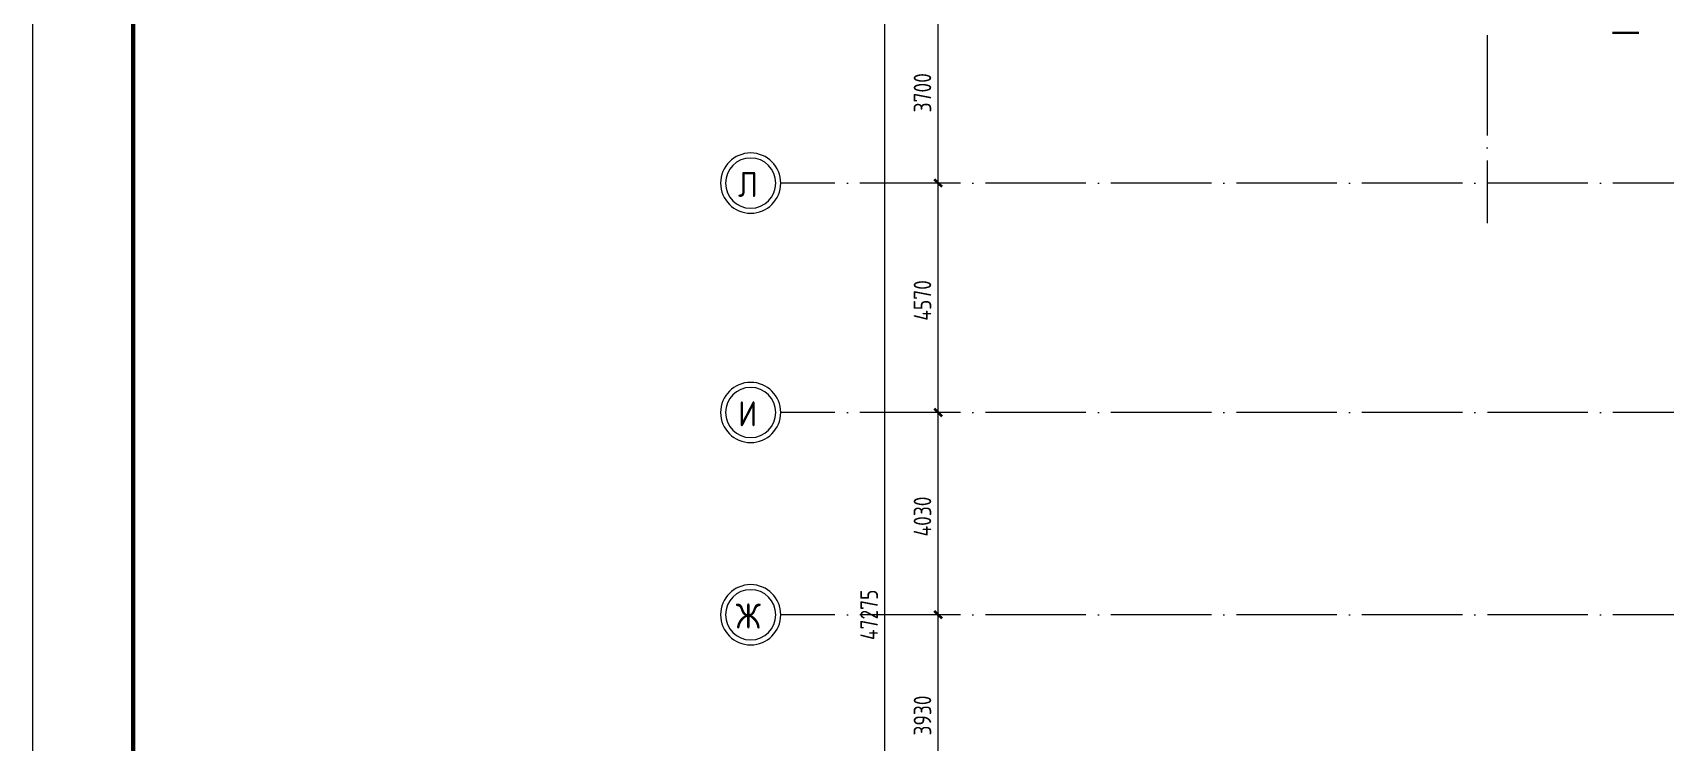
# Model space of a CAD drawing. Header units: millimetres. Extents: x -259793 to 503324, y -44556 to 93494.
# Drawn here: x -87434 to -54908, y -766 to 13374 of the extents above; entities that cross this region are included whole.
import ezdxf

# ---------------------------------------------------------------- set-up
doc = ezdxf.new("R2010")
doc.units = ezdxf.units.MM
doc.linetypes.add('ADSK_Линия сетки', pattern=[25, 20, -2.5, 0, -2.5])
for name, color, linetype, lineweight in [('Оси', 252, 'Continuous', 9), ('ОФ_рамка', 8, 'Continuous', 60), ('Размеры', 7, 'Continuous', 9), ('Стены наружные', 7, 'Continuous', 18)]:
    doc.layers.add(name, color=color, linetype=linetype, lineweight=lineweight)
doc.styles.add('GOST Common_2', font='', dxfattribs={"width": 0.9, "height": 250})
doc.styles.add('GOST Common_4', font='', dxfattribs={"height": 7})
doc.styles.get('GOST Common_2').set_extended_font_data('GOST type B')
doc.styles.get('GOST Common_4').set_extended_font_data('GOST 2.304 type A')

# ---------------------------------------------------------------- blocks, each defined once
blk = doc.blocks.new('А0')
at = {"layer": 'ОФ_рамка', "color": 0, "linetype": 'Continuous', "lineweight": 5, "ltscale": 100}
blk.add_lwpolyline([(222168, -309617), (222168, -393717)], dxfattribs=at)
at = {"layer": 'ОФ_рамка', "color": 0, "linetype": 'Continuous', "ltscale": 100}
blk.add_lwpolyline([(224168, -310117), (224168, -393217)], dxfattribs=at)
blk = doc.blocks.new('1 этаж')
at = {"layer": 'Оси', "color": 251, "linetype": 'ADSK_Линия сетки', "ltscale": 100, "true_color": 0x636466}
for p, q in [((-58456, 32207), (-58456, 10956)), ((-26448, 11756), (-72528, 11756)), ((-26448, 7186), (-72528, 7186)), ((-26448, 3156), (-72528, 3156))]:
    blk.add_line(p, q, dxfattribs=at)
at = {"layer": 'Оси', "color": 251, "lineweight": 20, "true_color": 0x636466}
for centre, radius, start, end in [((-73128, 11756), 600, 90, 270), ((-73128, 11756), 500, 90, 270), ((-73128, 11756), 600, 270, 90), ((-73128, 11756), 500, 270, 90), ((-73128, 7186), 600, 90, 270), ((-73128, 7186), 500, 90, 270), ((-73128, 7186), 600, 270, 90), ((-73128, 7186), 500, 270, 90), ((-73128, 3156), 600, 90, 270), ((-73128, 3156), 500, 90, 270), ((-73128, 3156), 600, 270, 90), ((-73128, 3156), 500, 270, 90)]:
    blk.add_arc(centre, radius, start, end, dxfattribs=at)
at = {"layer": 'Размеры', "color": 251, "lineweight": 20, "true_color": 0x636466}
for p, q in [((-70455, -20314), (-70455, 27006)), ((-69393, 11756), (-69393, 15456)), ((-69393, 11756), (-69543, 11756)), ((-69393, 11756), (-69543, 11756)), ((-69393, 7186), (-69393, 11756)), ((-69393, 11756), (-69343, 11756)), ((-69393, 11756), (-69343, 11756)), ((-69393, 7186), (-69543, 7186)), ((-69393, 7186), (-69543, 7186)), ((-69393, 3156), (-69393, 7186)), ((-69393, 7186), (-69343, 7186)), ((-69393, 7186), (-69343, 7186)), ((-69393, 3156), (-69543, 3156)), ((-69393, 3156), (-69543, 3156)), ((-69393, -774), (-69393, 3156)), ((-69393, 3156), (-69343, 3156)), ((-69393, 3156), (-69343, 3156))]:
    blk.add_line(p, q, dxfattribs=at)
at = {"layer": 'Размеры', "color": 251, "lineweight": 40, "true_color": 0x636466}
for p, q in [((-69393, 11756), (-69464, 11827)), ((-69393, 11756), (-69464, 11827)), ((-69393, 11756), (-69322, 11686)), ((-69393, 11756), (-69322, 11686)), ((-69393, 7186), (-69464, 7257)), ((-69393, 7186), (-69464, 7257)), ((-69393, 7186), (-69322, 7116)), ((-69393, 7186), (-69322, 7116)), ((-69393, 3156), (-69464, 3227)), ((-69393, 3156), (-69464, 3227)), ((-69393, 3156), (-69322, 3086)), ((-69393, 3156), (-69322, 3086))]:
    blk.add_line(p, q, dxfattribs=at)
at = {"layer": 'Стены наружные', "color": 251, "lineweight": 30, "true_color": 0x636466}
for p, q in [((-55431, 14753), (-55956, 14753)), ((-55956, 14753), (-55956, 14748)), ((-55956, 14748), (-55431, 14748)), ((-55431, 14748), (-55431, 14753))]:
    blk.add_line(p, q, dxfattribs=at)
at = {"layer": 'Стены наружные', "color": 251, "linetype": 'Continuous', "lineweight": 9, "true_color": 0x636466}
for p, q in [((-55884, 14748), (-55886, 14753)), ((-55863, 14753), (-55866, 14748))]:
    blk.add_line(p, q, dxfattribs=at)
at = {"layer": 'Оси', "color": 251, "true_color": 0x636466, "style": 'GOST Common_2', "width": 0.9}
for s, p in [('Л', (-73378, 11481)), ('И', (-73375, 6911)), ('Ж', (-73423, 2881))]:
    blk.add_text(s, height=500, dxfattribs=at).set_placement(p)
at = {"layer": 'Размеры', "color": 251, "lineweight": 20, "true_color": 0x636466, "char_height": 350, "attachment_point": 1, "rotation": 90, "line_spacing_factor": 1.022761, "style": 'GOST Common_4'}
for s, insert, width in [('3700', (-69880, 13165), 1059.58), ('4570', (-69880, 9015), 1095.38), ('4030', (-69880, 4715), 1095.38), ('47275', (-70943, 2652), 1360.27), ('3930', (-69880, 750), 1059.58)]:
    blk.add_mtext(s, dxfattribs=dict(at, insert=insert, width=width))

msp = doc.modelspace()

# ---------------------------------------------------------------- block references
msp.add_blockref('1 этаж', (-2, -1380.07963))
at = {"layer": 'ОФ_рамка', "color": 0, "lineweight": -2}
msp.add_blockref('А0', (-309601.58092, 350308.61874), dxfattribs=at)

doc.saveas('drawing.dxf')
